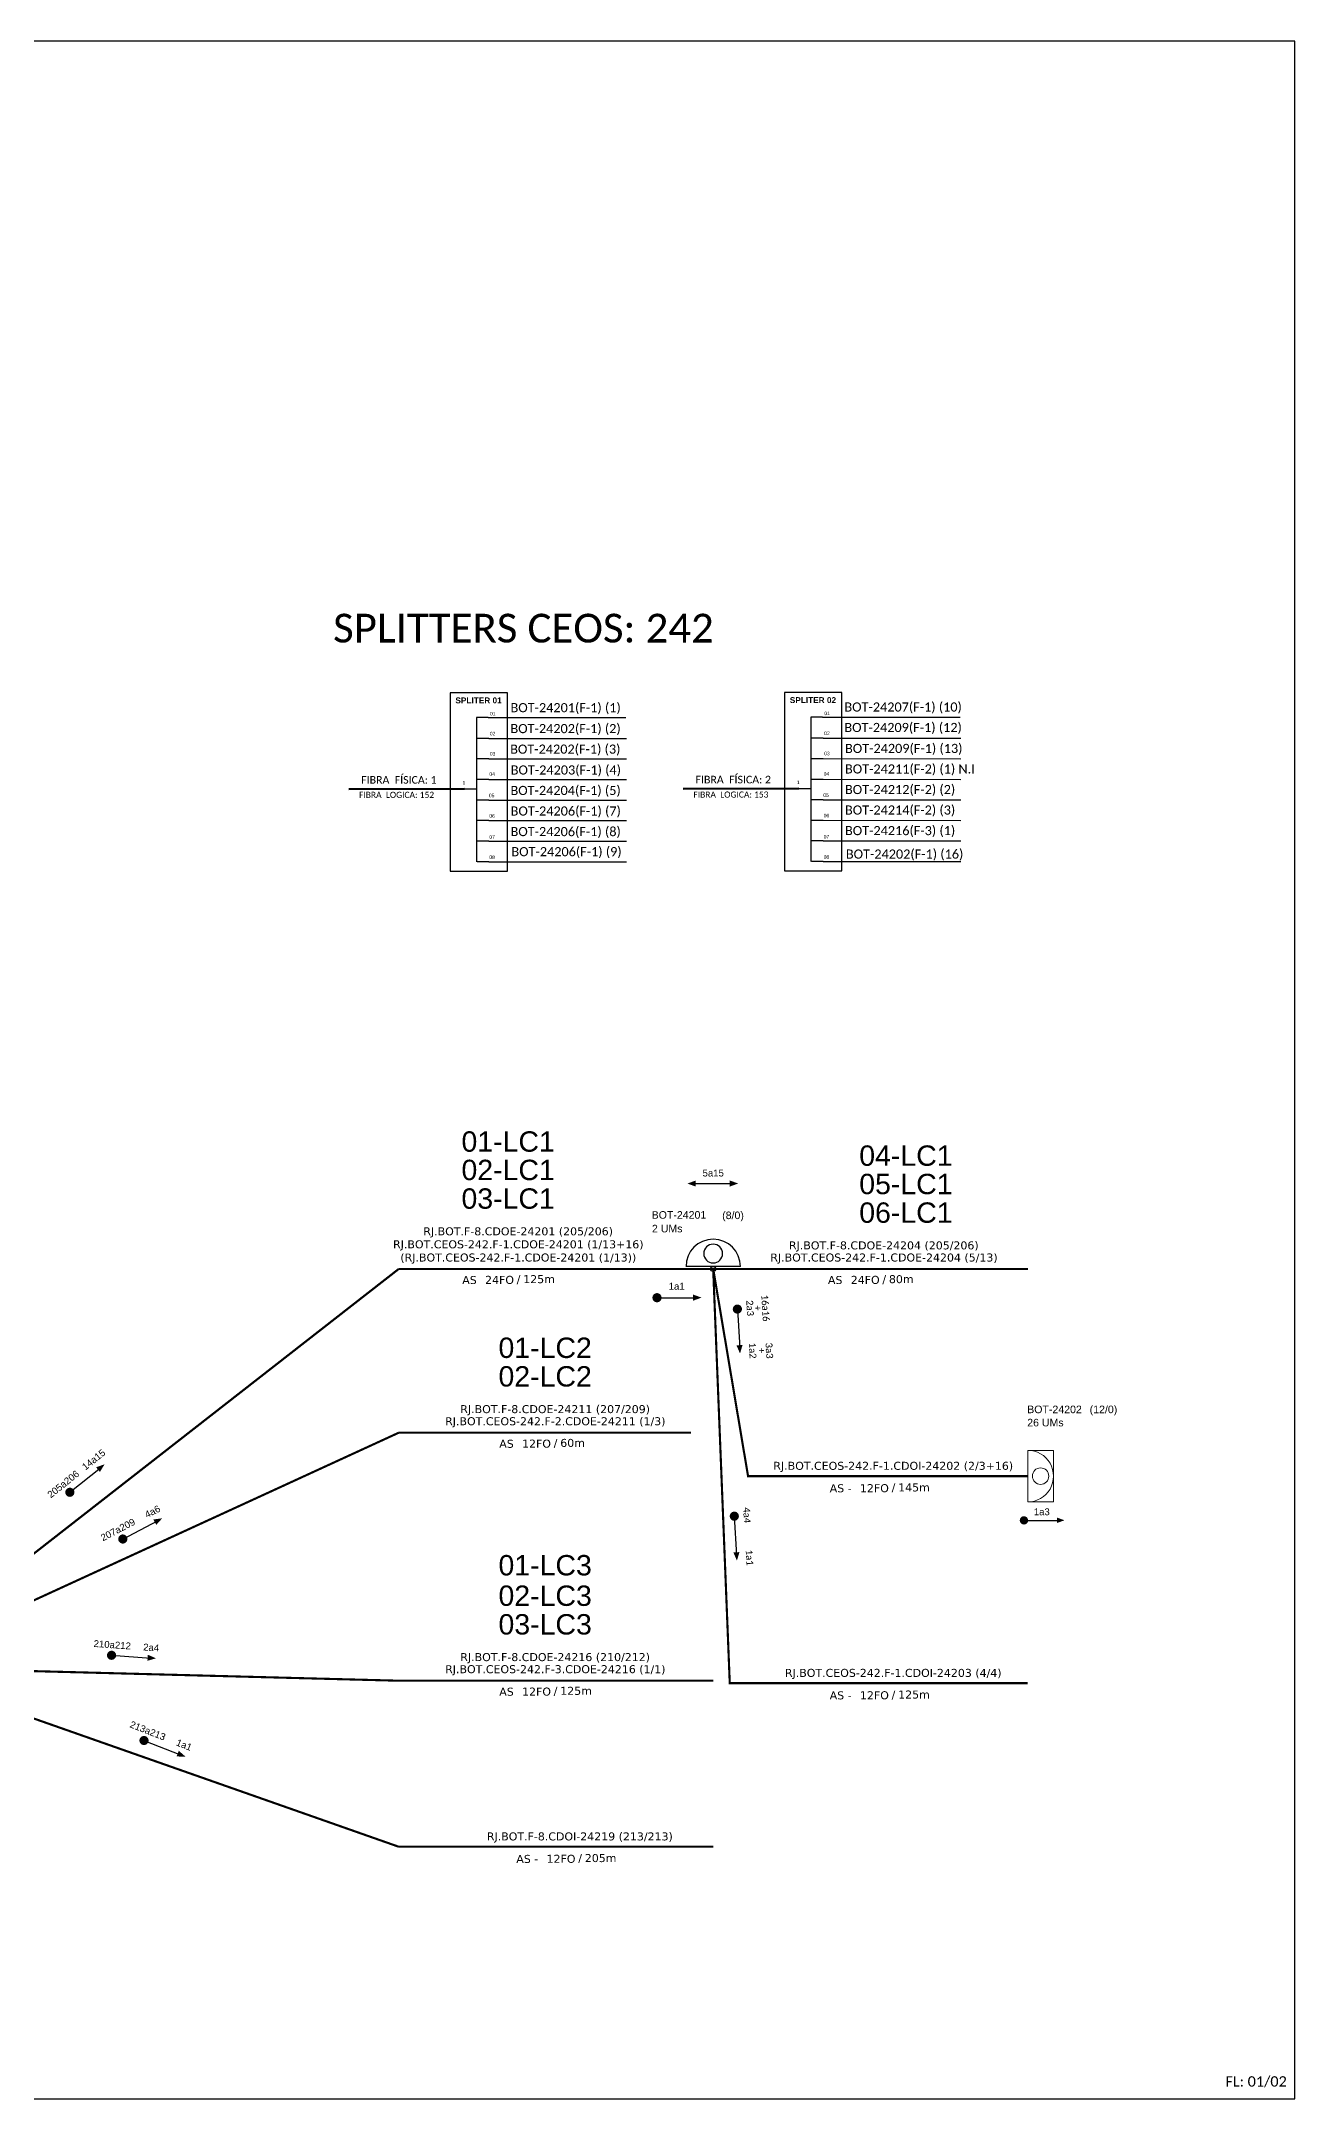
# Model space of a CAD drawing. Header units: inches. Extents: x 416 to 2179, y -8 to 586.
# Drawn here: x 892 to 1254, y -8 to 586 of the extents above; entities that cross this region are included whole.
import ezdxf
from ezdxf.enums import TextEntityAlignment as Align

# ---------------------------------------------------------------- set-up
doc = ezdxf.new("R2010")
doc.units = ezdxf.units.IN
doc.header["$MEASUREMENT"] = 0
doc.linetypes.add('ARILSUPP', pattern=[2.98, 1.42, -0.71, 0.14, -0.71])
for name, color, linetype, lineweight in [("20.0-LEGENDA DOS CDO'S", 1, 'Continuous', 0), ('20.1-CDO_INTERIOR', 1, 'Continuous', 0), ('40.1-ETIQUETAS', 1, 'Continuous', 20)]:
    doc.layers.add(name, color=color, linetype=linetype, lineweight=lineweight)
for name, color, linetype in [('CAP a instalar', 1, 'Continuous'), ('label_cabos', 7, 'Continuous'), ('LC1', 3, 'Continuous'), ('SETA', 7, 'Continuous')]:
    doc.layers.add(name, color=color, linetype=linetype)
doc.styles.add('ARIAL', font='arial.ttf')
doc.styles.add('siredit', font='verdana.ttf')
doc.styles.add('WMF-Calibri0', font='calibri.ttf')
doc.linetypes.add('FENCELINE1', pattern='A,0.25,-0.1,[133,ltypeshp.shx,S=0.1,R=0,X=-0.1,Y=0],-0.1,1', length=1.45)

msp = doc.modelspace()

# ---------------------------------------------------------------- linework, layer by layer
at = {"color": 7, "linetype": 'Continuous'}
for p, q in [((1017.95, 390.92), (1017.95, 349.22)), ((1021.32, 390.92), (1017.95, 390.92)), ((1114.45, 390.99), (1114.45, 349.3)), ((1117.82, 390.99), (1114.45, 390.99)), ((1021.49, 384.88), (1018.12, 384.88)), ((1117.99, 384.96), (1114.62, 384.96)), ((1021.49, 378.94), (1018.12, 378.94)), ((1117.99, 379.02), (1114.62, 379.02)), ((1014.44, 370.34), (1017.93, 370.34)), ((1021.49, 372.97), (1018.12, 372.97)), ((1110.94, 370.42), (1114.43, 370.42)), ((1117.99, 373.05), (1114.62, 373.05)), ((1021.49, 367.05), (1018.12, 367.05)), ((1117.99, 367.13), (1114.62, 367.13)), ((1021.49, 361.13), (1018.12, 361.13)), ((1117.99, 361.21), (1114.62, 361.21)), ((1021.49, 355.19), (1018.12, 355.19)), ((1117.99, 355.27), (1114.62, 355.27)), ((1021.49, 349.26), (1018.12, 349.26)), ((1117.99, 349.34), (1114.62, 349.34))]:
    msp.add_line(p, q, dxfattribs=at)
at = {"color": 10, "linetype": 'Continuous'}
for p, q in [((1021.32, 390.92), (1061.04, 390.9)), ((1117.82, 390.99), (1157.54, 390.98)), ((1021.49, 384.88), (1061.21, 384.87)), ((1117.99, 384.96), (1157.71, 384.95)), ((1021.49, 378.95), (1061.21, 378.94)), ((1117.99, 379.03), (1157.71, 379.02)), ((1021.49, 372.98), (1061.21, 372.97)), ((1117.99, 373.06), (1157.71, 373.05)), ((1021.49, 367.06), (1061.21, 367.05)), ((1117.99, 367.14), (1157.71, 367.13)), ((1021.49, 361.14), (1061.21, 361.13)), ((1117.99, 361.22), (1157.71, 361.21)), ((1021.49, 355.2), (1061.21, 355.19)), ((1117.99, 355.28), (1157.71, 355.27)), ((1021.49, 349.26), (1061.21, 349.25)), ((1117.99, 349.34), (1157.71, 349.33))]:
    msp.add_line(p, q, dxfattribs=at)
at = {"color": 1, "linetype": 'Continuous', "lineweight": 60}
for p, q in [((1014.44, 370.34), (981.05, 370.24)), ((1110.94, 370.42), (1077.55, 370.32))]:
    msp.add_line(p, q, dxfattribs=at)
msp.add_lwpolyline([(415.54, -7.85), (1254.1, -7.85), (1254.1, 586.15), (415.54, 586.15), (415.54, -7.85)])
at = {"color": 7}
for points in [[(1010.3, 346.55), (1026.88, 346.55), (1026.88, 398.06), (1010.3, 398.06)], [(1106.8, 346.63), (1123.39, 346.63), (1123.39, 398.14), (1106.8, 398.14)]]:
    msp.add_lwpolyline(points, close=True, dxfattribs=at)
for points, const_width in [([(1069.35, 223.42, 1), (1070.67, 223.42, 1)], 1.32), ([(1093.17, 220.79, 1), (1093.25, 219.47, 1)], 1.32), ([(900.04, 166.83, 1), (901.06, 167.66, 1)], 1.32), ([(915.25, 153.45, 1), (916.42, 154.06, 1)], 1.32), ([(1175.32, 159.14, 1), (1176.52, 159.14, 1)], 1.2), ([(1175.32, 159.14, 1), (1176.52, 159.14, 1)], 1.2), ([(911.93, 120.24, 1), (913.24, 120.14, 1)], 1.32), ([(921.33, 95.83, 1), (922.56, 95.35, 1)], 1.32)]:
    msp.add_lwpolyline(points, format="xyb", close=True, dxfattribs=dict(const_width=const_width))
at = {"color": 0, "const_width": 1.32}
msp.add_lwpolyline([(1092.28, 161.01, 1), (1092.36, 159.69, 1)], format="xyb", close=True, dxfattribs=at)
at = {"layer": '20.1-CDO_INTERIOR', "color": 1, "lineweight": 18}
for p, q in [((1184.44, 179.35), (1177, 179.35)), ((1177, 179.35), (1177, 164.48)), ((1184.44, 164.48), (1184.44, 179.35)), ((1177, 164.48), (1184.44, 164.48))]:
    msp.add_line(p, q, dxfattribs=at)
for centre, major_axis, start_param, end_param in [((1177, 171.91), (-5.26, 5.26), 2.356194, 5.497787), ((1180.72, 171.91), (-1.68, 1.68), 3.926991, 10.210176)]:
    msp.add_ellipse(centre, major_axis=major_axis, ratio=1, start_param=start_param, end_param=end_param, dxfattribs=at)
at = {"layer": 'CAP a instalar', "color": 5, "linetype": 'FENCELINE1', "ltscale": 7, "const_width": 0.616}
for points in [[(995.45, 231.7), (848.09, 116.72)], [(1086.23, 231.7), (995.45, 231.7)]]:
    msp.add_lwpolyline(points, dxfattribs=at)
at = {"layer": 'CAP a instalar', "color": 0, "linetype": 'FENCELINE1', "ltscale": 7, "const_width": 0.616}
for points in [[(1177.1, 231.7), (1086.24, 231.7)], [(1177, 112.13), (1091.01, 112.13), (1086.23, 231.7)], [(995.45, 184.43), (848.09, 116.72)], [(1079.81, 184.43), (995.45, 184.43)], [(995.45, 64.93), (848.09, 116.72)], [(995.45, 112.85), (848.09, 116.72)], [(1086.23, 112.85), (995.45, 112.85)], [(1086.23, 64.93), (995.45, 64.93)]]:
    msp.add_lwpolyline(points, dxfattribs=at)
at = {"layer": 'CAP a instalar', "color": 1, "linetype": 'FENCELINE1', "ltscale": 7, "const_width": 0.616}
msp.add_lwpolyline([(1177, 171.91), (1096.29, 171.91), (1086.24, 231.7)], dxfattribs=at)
at = {"layer": 'label_cabos', "color": 5}
msp.add_line((1094.09, 232.42), (1078.38, 232.42), dxfattribs=at)
for centre, major_axis, end_param in [((1086.23, 232.42), (-5.55, 5.55), 7.068583), ((1086.23, 236.15), (-1.92, 1.92), 10.210176), ((1086.24, 231.7), (-0.514, 0.514), 10.210176)]:
    msp.add_ellipse(centre, major_axis=major_axis, ratio=1, start_param=3.926991, end_param=end_param, dxfattribs=at)
at = {"layer": 'SETA'}
msp.add_line((1080.57, 256.36), (1091.92, 256.36), dxfattribs=at)
for points in [[(1070.01, 223.42), (1081.35, 223.42)], [(1093.21, 220.13), (1093.87, 208.8)], [(900.55, 167.24), (909.39, 174.35)], [(915.83, 153.75), (925.88, 159.02)], [(1175.92, 159.14), (1186.23, 159.14)], [(1175.92, 159.14), (1186.23, 159.14)], [(912.58, 120.19), (923.9, 119.39)], [(921.94, 95.59), (932.51, 91.46)]]:
    msp.add_lwpolyline(points, dxfattribs=at)
at = {"layer": 'SETA', "color": 0}
msp.add_lwpolyline([(1092.32, 160.35), (1092.97, 149.02)], dxfattribs=at)
at = {"layer": 'SETA'}
for points in [[(1081.21, 255.49), (1078.79, 256.37), (1081.21, 257.25)], [(1091.01, 257.26), (1093.43, 256.38), (1091.01, 255.5)], [(1080.44, 224.32), (1082.86, 223.44), (1080.44, 222.56)], [(1094.71, 209.76), (1093.97, 207.3), (1092.95, 209.66)], [(908.12, 174.48), (910.56, 175.31), (909.22, 173.11)], [(924.66, 159.39), (927.21, 159.74), (925.48, 157.84)], [(1185.41, 159.96), (1187.6, 159.16), (1185.41, 158.36)], [(1185.41, 159.96), (1187.6, 159.16), (1185.41, 158.36)], [(923.06, 120.35), (925.41, 119.31), (922.94, 118.6)], [(931.99, 92.63), (933.92, 90.93), (931.35, 90.99)]]:
    msp.add_solid(points, dxfattribs=at)
at = {"layer": 'SETA', "color": 0}
msp.add_solid([(1093.81, 149.98), (1093.08, 147.52), (1092.06, 149.88)], dxfattribs=at)

# ---------------------------------------------------------------- texts
at = {"color": 1, "style": 'ARIAL'}
msp.add_text('5a15', height=1.98, dxfattribs=at).set_placement((1086.24, 258.41), align=Align.CENTER)
at = {"style": 'ARIAL'}
for s, p in [('1a1', (1075.68, 225.73)), ('1a3', (1181.07, 160.62))]:
    msp.add_text(s, height=1.98, dxfattribs=at).set_placement(p, align=Align.CENTER)
for s, rotation, p in [('14a15', 38.79603, (908.04, 175.9)), ('205a206', 38.79603, (899.26, 168.84)), ('4a6', 27.67678, (924.85, 160.8)), ('207a209', 27.67678, (914.87, 155.57)), ('210a212', 355.98011, (912.72, 122.24)), ('2a4', 355.98011, (923.96, 121.45)), ('213a213', 338.64279, (922.68, 97.51)), ('1a1', 338.64279, (933.17, 93.4))]:
    msp.add_text(s, height=1.98, rotation=rotation, dxfattribs=at).set_placement(p, align=Align.CENTER)
for s, insert, char_height, width, attachment_point in [('{\\fCalibri|b0|i0|c0|p34;\\C7;SPLITTERS CEOS: 242}', (1031.46, 416.65), 8.2944, 126.3994, 5), ('{\\fArial|b1|i0|c0|p34;\\H1x;\\C10;SPLITER 01}', (1018.51, 395.83), 1.7043, 16.5888, 5), ('\\C7;\\fArial|b0|i0|;\\H1.0273588255048;01 ', (1022.61, 392.01), 1.7043, 3.4178, 5), ('{\\fCalibri|b0|i0|c0|p34;\\C7;BOT-24201(F-1) (1)}', (1027.74, 393.46), 2.6334, 64.8198, 4), ('{\\fArial|b1|i0|c0|p34;\\C10;SPLITER 02}', (1115.02, 395.91), 1.7043, 15.957, 5), ('\\C7;\\fArial|b0|i0|;\\H1.0273588255048;01 ', (1119.11, 392.09), 1.7043, 3.4178, 5), ('{\\fCalibri|b0|i0|c0|p34;\\C7;BOT-24207(F-1) (10)}', (1124.1, 393.65), 2.6334, 68.5521, 4), ('\\C7;\\fArial|b0|i0|;\\H1.0273588255048;02 ', (1022.56, 386.25), 1.7043, 3.6079, 5), ('{\\fCalibri|b0|i0|c0|p34;\\C1;BOT-24202(F-1) (2)}', (1027.72, 387.42), 2.6334, 64.4245, 4), ('\\C7;\\fArial|b0|i0|;\\H1.0273588255048;02 ', (1119.06, 386.33), 1.7043, 3.6079, 5), ('{\\fCalibri|b0|i0|c0|p34;\\C7;BOT-24209(F-1) (12)}', (1124.1, 387.74), 2.6334, 68.5521, 4), ('\\C7;\\fArial|b0|i0|;\\H1.0273588255048;03 ', (1022.56, 380.44), 1.7043, 3.3178, 5), ('{\\fCalibri|b0|i0|c0|p34;\\C1;BOT-24202(F-1) (3)}', (1027.64, 381.49), 2.6334, 64.4245, 4), ('\\C7;\\fArial|b0|i0|;\\H1.0273588255048;03 ', (1119.06, 380.52), 1.7043, 3.3178, 5), ('{\\fCalibri|b0|i0|c0|p34;\\C7;BOT-24209(F-1) (13)}', (1124.28, 381.69), 2.6334, 68.5521, 4), ('{\\fCalibri|b0|i0|c0|p34;\\C7;FIBRA  FÍSICA: 1}', (995.52, 372.89), 2.1945, 33.1776, 5), ('\\C7;\\fArial|b0|i0|;\\H1.0273588255048;04 ', (1022.42, 374.55), 1.7043, 3.6079, 5), ('{\\fCalibri|b0|i0|c0|p34;\\C7;BOT-24203(F-1) (4)}', (1027.8, 375.47), 2.6334, 94.8357, 4), ('{\\fCalibri|b0|i0|c0|p34;\\C7;FIBRA  FÍSICA: 2}', (1092.02, 372.97), 2.1945, 33.1776, 5), ('\\C7;\\fArial|b0|i0|;\\H1.0273588255048;04 ', (1118.92, 374.63), 1.7043, 3.6079, 5), ('{\\fCalibri|b0|i0|c0|p34;\\C7;BOT-24211(F-2) (1) N.I}', (1124.27, 375.77), 2.6334, 68.5521, 4), ('{\\fCalibri|b0|i0|c0|p34;\\C7;FIBRA  LOGICA: 152}', (994.85, 368.57), 1.7557, 33.1776, 5), ('\\C7;\\fArial|b0|i0|;\\H1.0273588255048;1', (1014.28, 372.1), 1.7043, 1.6881, 5), ('\\C7;\\fArial|b0|i0|;\\H1.0273588255048;05 ', (1022.29, 368.39), 1.7043, 4.4373, 5), ('{\\fCalibri|b0|i0|c0|p34;\\C7;BOT-24204(F-1) (5)}', (1027.73, 369.56), 2.6334, 94.8357, 4), ('{\\fCalibri|b0|i0|c0|p34;\\C7;FIBRA  LOGICA: 153}', (1091.35, 368.65), 1.7557, 33.1776, 5), ('\\C7;\\fArial|b0|i0|;\\H1.0273588255048;1', (1110.78, 372.18), 1.7043, 1.6881, 5), ('\\C7;\\fArial|b0|i0|;\\H1.0273588255048;05 ', (1118.79, 368.47), 1.7043, 4.4373, 5), ('{\\fCalibri|b0|i0|c0|p34;\\C7;BOT-24212(F-2) (2)}', (1124.27, 369.83), 2.6334, 68.5521, 4), ('\\C7;\\fArial|b0|i0|;\\H1.0273588255048;06 ', (1022.42, 362.5), 1.7043, 3.6079, 5), ('{\\fCalibri|b0|i0|c0|p34;\\C7;BOT-24206(F-1) (7)}', (1027.77, 363.63), 2.6334, 69.8082, 4), ('\\C7;\\fArial|b0|i0|;\\H1.0273588255048;06 ', (1118.92, 362.58), 1.7043, 3.6079, 5), ('{\\fCalibri|b0|i0|c0|p34;\\C7;BOT-24214(F-2) (3)}', (1124.27, 363.91), 2.6334, 68.5521, 4), ('\\C7;\\fArial|b0|i0|;\\H1.0273588255048;07 ', (1022.42, 356.39), 1.7043, 3.6079, 5), ('{\\fCalibri|b0|i0|c0|p34;\\C7;BOT-24206(F-1) (8)}', (1027.75, 357.69), 2.6334, 93.0805, 4), ('\\C7;\\fArial|b0|i0|;\\H1.0273588255048;07 ', (1118.92, 356.47), 1.7043, 3.6079, 5), ('{\\fCalibri|b0|i0|c0|p34;\\C7;BOT-24216(F-3) (1)}', (1124.27, 357.97), 2.6334, 68.5521, 4), ('\\C7;\\fArial|b0|i0|;\\H1.0273588255048;08 ', (1022.42, 350.58), 1.7043, 3.6079, 5), ('{\\fCalibri|b0|i0|c0|p34;\\C7;BOT-24206(F-1) (9)}', (1027.99, 351.89), 2.6334, 68.5521, 4), ('\\C7;\\fArial|b0|i0|;\\H1.0273588255048;08 ', (1118.92, 350.66), 1.7043, 3.6079, 5), ('{\\fCalibri|b0|i0|c0|p34;\\C1;BOT-24202(F-1) (16)}', (1124.53, 351.2), 2.6334, 64.4245, 4)]:
    msp.add_mtext(s, dxfattribs=dict(insert=insert, char_height=char_height, width=width, attachment_point=attachment_point))
at = {"color": 1, "char_height": 1.98, "width": 33.4736, "attachment_point": 5, "rotation": 273.3058}
for s, insert in [('{\\fCalibri|b0|i0|c0|p34;2a3}', (1096.86, 220.42)), ('{\\fCalibri|b0|i0|c0|p34;\\C7;+}', (1099.11, 220.42)), ('{\\fCalibri|b0|i0|c0|p34;16a16}', (1101.32, 220.42)), ('{\\fCalibri|b0|i0|c0|p34;1a2}', (1097.61, 208.15)), ('{\\fCalibri|b0|i0|c0|p34;\\C7;+}', (1100.18, 208.15)), ('{\\fCalibri|b0|i0|c0|p34;3a3}', (1102.43, 208.15))]:
    msp.add_mtext(s, dxfattribs=dict(at, insert=insert))
at = {"color": 0, "char_height": 1.98, "width": 33.4736, "attachment_point": 5, "rotation": 273.3058}
for s, insert in [('{\\fCalibri|b0|i0|c0|p34;\\C7;4a4}', (1095.97, 160.64)), ('{\\fCalibri|b0|i0|c0|p34;\\C7;1a1}', (1096.72, 148.37))]:
    msp.add_mtext(s, dxfattribs=dict(at, insert=insert))
at = {"lineweight": 0, "insert": (1234.07, -1.33), "char_height": 3, "width": 277.1819, "attachment_point": 1, "style": 'WMF-Calibri0'}
msp.add_mtext('FL: 01/02', dxfattribs=at)
at = {"layer": "20.0-LEGENDA DOS CDO'S", "color": 5, "style": 'ARIAL'}
for s, p in [('2 UMs', (1068.56, 242.27)), ('BOT-24201', (1068.48, 246.21))]:
    msp.add_text(s, height=2.181, rotation=0.11799, dxfattribs=at).set_placement(p)
msp.add_text('       (8/0)', height=2.181, rotation=0.11799, dxfattribs=at).set_placement((1088.99, 246.1), align=Align.CENTER)
at = {"layer": "20.0-LEGENDA DOS CDO'S", "color": 1, "style": 'ARIAL'}
for s, p in [('BOT-24202', (1176.85, 190.08)), ('26 UMs', (1176.86, 186.27))]:
    msp.add_text(s, height=2.184, dxfattribs=at).set_placement(p)
msp.add_text('       (12/0)', height=2.184, dxfattribs=at).set_placement((1195.91, 190.08), align=Align.CENTER)
at = {"layer": '40.1-ETIQUETAS', "color": 0, "style": 'siredit'}
for s, p in [('RJ.BOT.F-8.CDOE-24201 (205/206)', (1029.93, 242.58)), ('RJ.BOT.F-8.CDOE-24204 (205/206)', (1135.47, 238.52)), ('RJ.BOT.CEOS-242.F-1.CDOE-24204 (5/13)', (1135.52, 235.02)), ('RJ.BOT.F-8.CDOE-24211 (207/209)', (1040.61, 191.25)), ('RJ.BOT.CEOS-242.F-2.CDOE-24211 (1/3)', (1040.66, 187.75)), ('RJ.BOT.F-8.CDOE-24216 (210/212)', (1040.61, 119.67)), ('RJ.BOT.CEOS-242.F-3.CDOE-24216 (1/1)', (1040.66, 116.18)), ('RJ.BOT.CEOS-242.F-1.CDOI-24203 (4/4)', (1138.19, 115.11)), ('RJ.BOT.F-8.CDOI-24219 (213/213)', (1047.74, 67.91))]:
    msp.add_text(s, height=2.3095, dxfattribs=at).set_placement(p, align=Align.MIDDLE_CENTER)
at = {"layer": '40.1-ETIQUETAS', "color": 1, "style": 'siredit'}
for s, p in [('RJ.BOT.CEOS-242.F-1.CDOE-24201 (1/13+16)', (1029.98, 238.83)), ('RJ.BOT.CEOS-242.F-1.CDOI-24202 (2/3+16)', (1138.19, 174.89))]:
    msp.add_text(s, height=2.3095, dxfattribs=at).set_placement(p, align=Align.MIDDLE_CENTER)
at = {"layer": '40.1-ETIQUETAS', "color": 5, "style": 'siredit'}
msp.add_text('(RJ.BOT.CEOS-242.F-1.CDOE-24201 (1/13))', height=2.3095, dxfattribs=at).set_placement((1029.98, 235.02), align=Align.MIDDLE_CENTER)
at = {"layer": '40.1-ETIQUETAS', "color": 0, "style": 'siredit'}
for s, height, p in [('AS', 2.309, (1017.98, 228.53)), ('24FO', 2.309, (1028.73, 228.56)), ('/', 2.31, (1030.59, 228.77)), ('AS', 2.309, (1123.52, 228.53)), ('24FO', 2.309, (1134.27, 228.56)), ('/', 2.31, (1136.13, 228.77)), ('AS', 2.309, (1028.66, 181.25)), ('12FO', 2.309, (1039.41, 181.29)), ('/', 2.31, (1041.27, 181.5)), ('AS', 2.309, (1028.66, 109.68)), ('12FO', 2.309, (1039.41, 109.71)), ('/', 2.31, (1041.27, 109.93)), ('AS -', 2.309, (1126.18, 108.62)), ('AS -', 2.309, (1035.73, 61.41)), ('12FO', 2.309, (1046.48, 61.45)), ('/', 2.31, (1048.35, 61.66))]:
    msp.add_text(s, height=height, dxfattribs=at).set_placement(p, align=Align.MIDDLE_RIGHT)
for s, p in [('125m', (1031.41, 228.77)), ('80m', (1136.95, 228.77)), ('60m', (1042.09, 181.5)), ('125m', (1042.09, 109.93)), ('205m', (1049.17, 61.66))]:
    msp.add_text(s, height=2.309, dxfattribs=at).set_placement(p, align=Align.MIDDLE_LEFT)
at = {"layer": '40.1-ETIQUETAS', "color": 1, "style": 'siredit'}
for s, height, p in [('AS -', 2.309, (1126.18, 168.4)), ('12FO', 2.309, (1136.93, 168.43)), ('/', 2.31, (1138.8, 168.65))]:
    msp.add_text(s, height=height, dxfattribs=at).set_placement(p, align=Align.MIDDLE_RIGHT)
msp.add_text('145m', height=2.309, dxfattribs=at).set_placement((1139.62, 168.65), align=Align.MIDDLE_LEFT)
at = {"layer": '40.1-ETIQUETAS', "color": 8, "style": 'siredit'}
for s, height, p in [('12FO', 2.309, (1136.93, 108.65)), ('/', 2.31, (1138.8, 108.86))]:
    msp.add_text(s, height=height, dxfattribs=at).set_placement(p, align=Align.MIDDLE_RIGHT)
msp.add_text('125m', height=2.309, dxfattribs=at).set_placement((1139.62, 108.86), align=Align.MIDDLE_LEFT)
at = {"layer": 'LC1', "color": 0, "linetype": 'ARILSUPP', "style": 'ARIAL'}
for s, p in [('01-LC1', (1027.05, 268.5)), ('04-LC1', (1141.85, 264.43)), ('02-LC1', (1027.05, 260.3)), ('05-LC1', (1141.85, 256.24)), ('03-LC1', (1027.05, 252.04)), ('06-LC1', (1141.85, 247.98)), ('01-LC2', (1037.73, 208.96)), ('02-LC2', (1037.73, 200.71)), ('01-LC3', (1037.73, 146.19)), ('02-LC3', (1037.73, 137.39)), ('03-LC3', (1037.73, 129.13))]:
    msp.add_text(s, height=5.88, dxfattribs=at).set_placement(p, align=Align.MIDDLE_CENTER)

doc.saveas('drawing.dxf')
